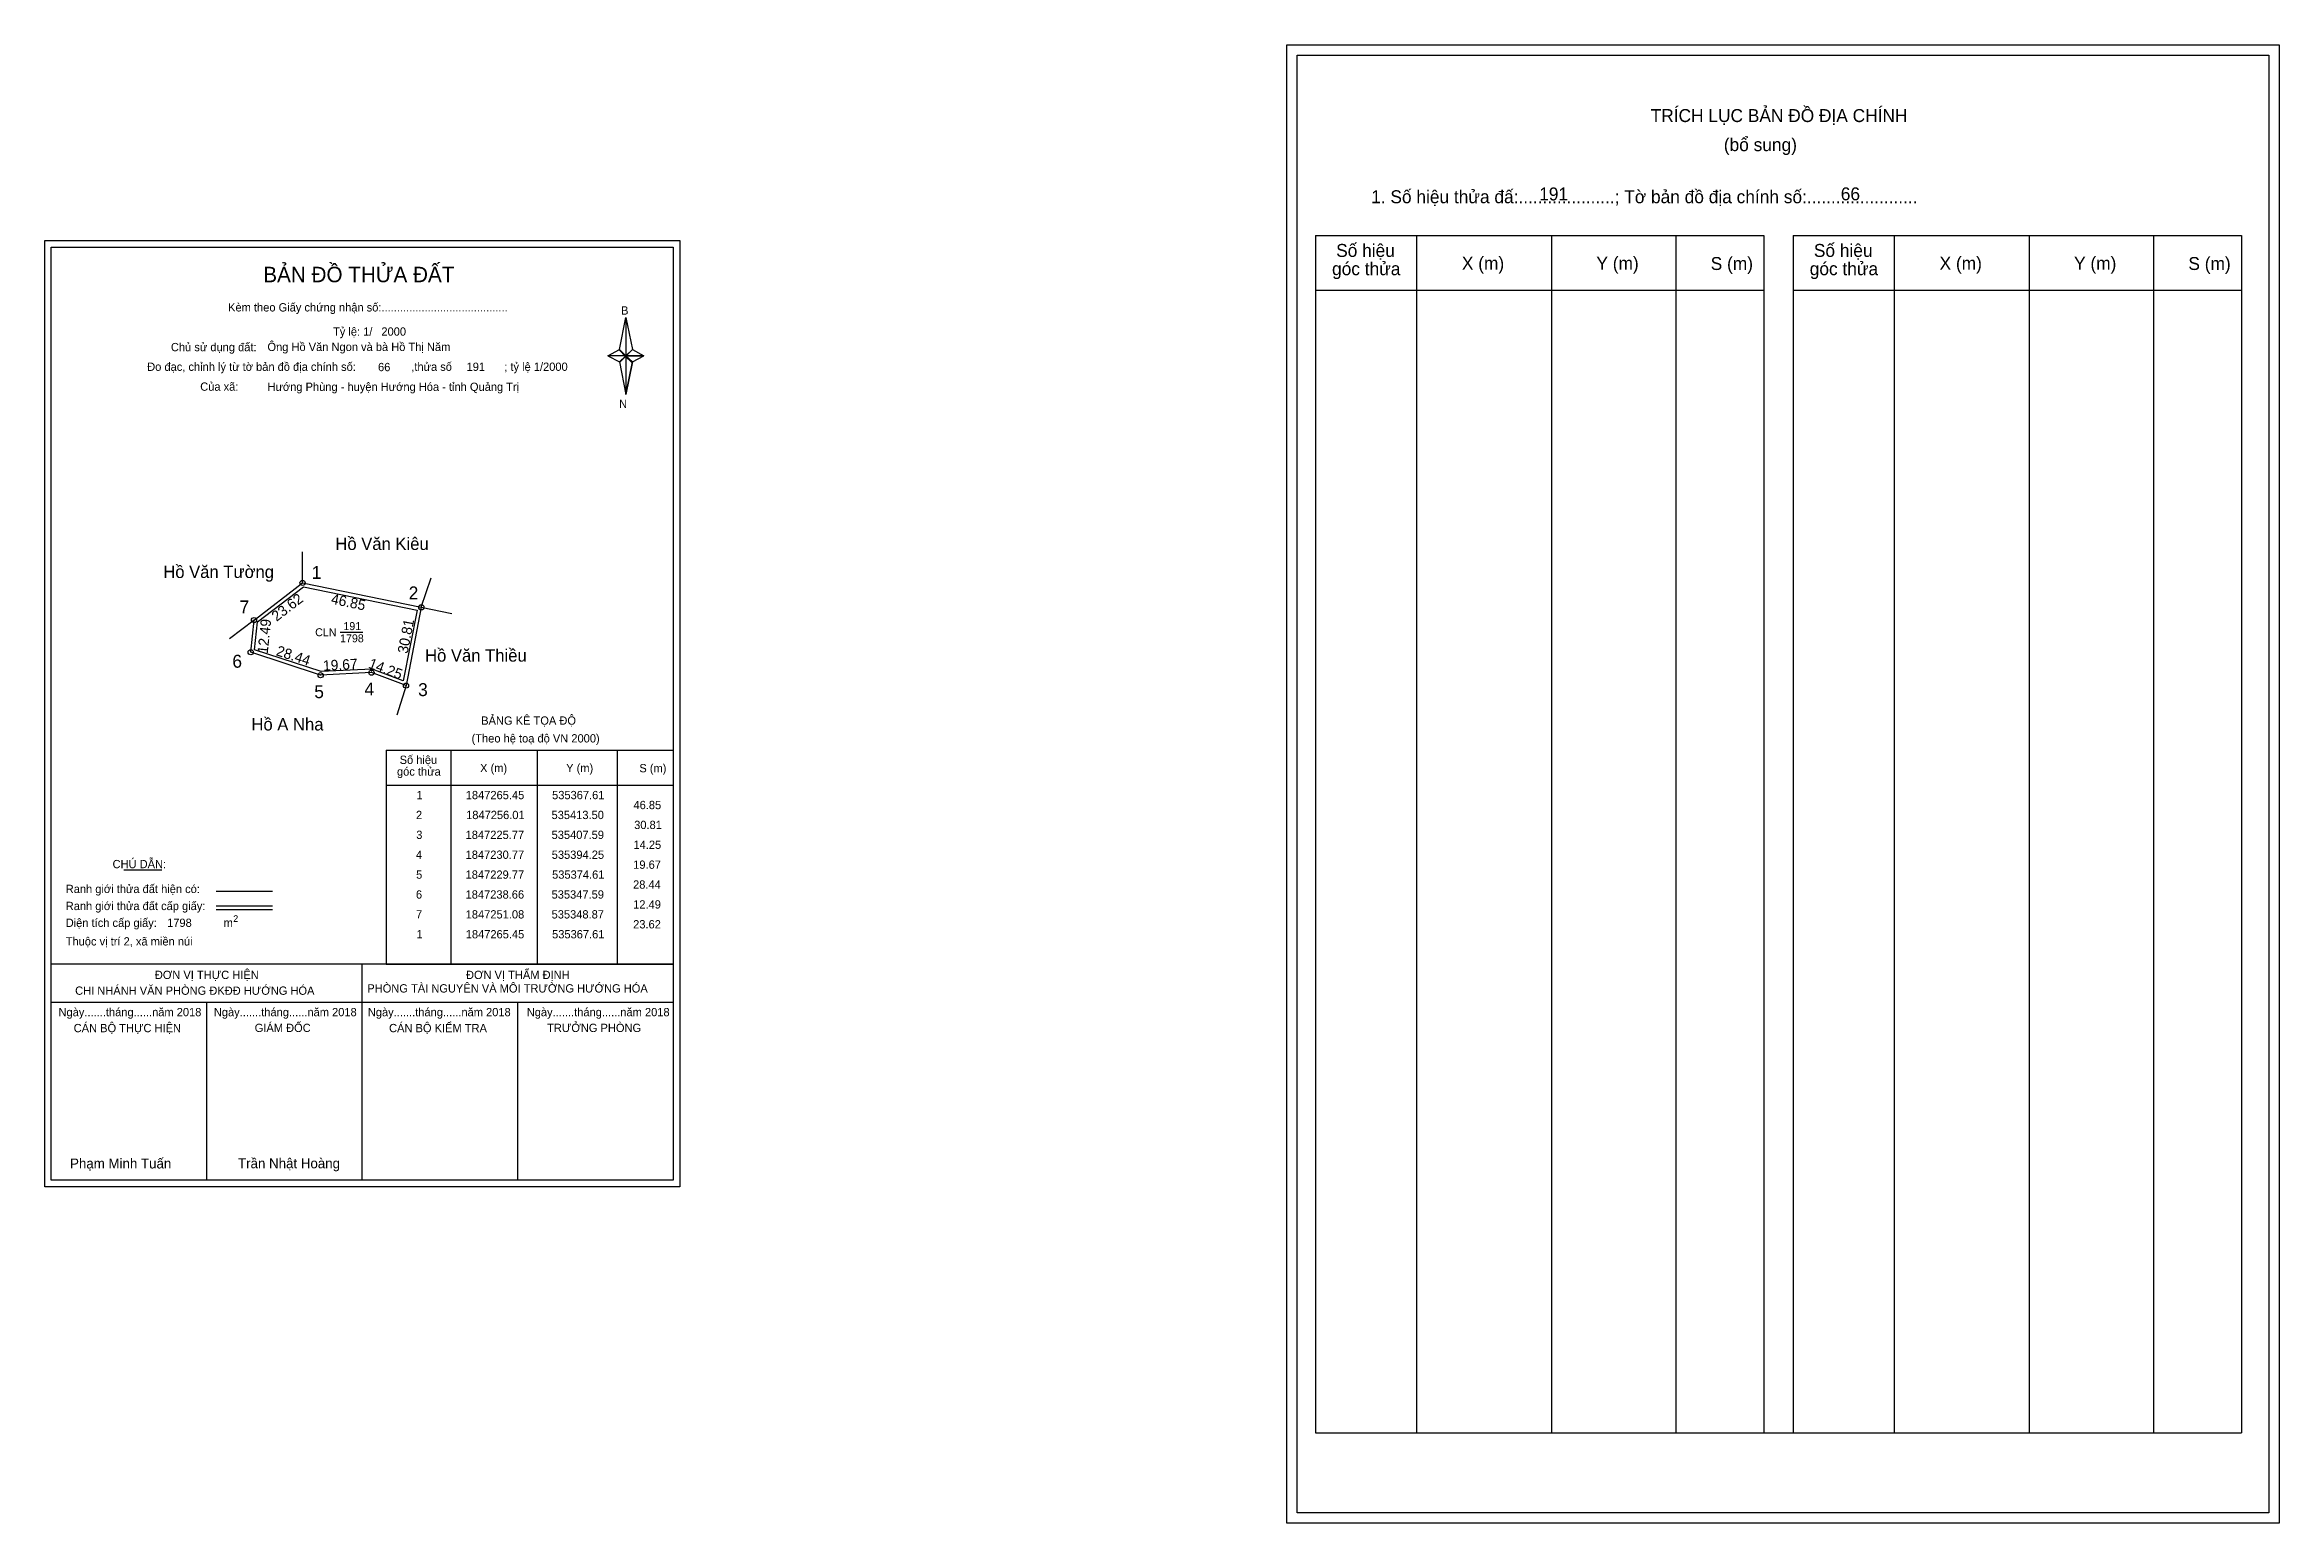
# Model space of a CAD drawing. Extents: x 535268 to 536131, y 1846902 to 1847473.
import ezdxf

# ---------------------------------------------------------------- set-up
doc = ezdxf.new("R2010")
doc.units = 0
for name, color, linetype in [('Level 1', 7, 'Continuous'), ('Level 10', 7, 'Continuous'), ('Level 11', 7, 'Continuous'), ('Level 13', 7, 'Continuous'), ('Level 27', 7, 'Continuous'), ('Level 3', 7, 'Continuous'), ('Level 49', 7, 'Continuous'), ('Level 53', 7, 'Continuous'), ('Level 55', 7, 'Continuous'), ('Level 6', 7, 'Continuous'), ('Level 60', 7, 'Continuous'), ('Level 63', 7, 'Continuous'), ('Level 9', 7, 'Continuous')]:
    doc.layers.add(name, color=color, linetype=linetype)

msp = doc.modelspace()

# ---------------------------------------------------------------- linework, layer by layer
at = {"layer": 'Level 1'}
for p, q in [((535751.78, 1847469.34), (535751.78, 1847469.34)), ((535758.85, 1847399.63), (535932.05, 1847399.63)), ((535798.03, 1846937.1), (535798.03, 1847399.63)), ((535850.17, 1846937.1), (535850.17, 1847399.63)), ((535898.12, 1847399.63), (535898.12, 1846937.1)), ((535932.05, 1847399.63), (535932.05, 1846937.1)), ((535943.36, 1847399.63), (536116.57, 1847399.63)), ((535982.54, 1846937.1), (535982.54, 1847399.63)), ((536034.69, 1846937.1), (536034.69, 1847399.63)), ((536082.63, 1847399.63), (536082.63, 1846937.1)), ((536116.57, 1847399.63), (536116.57, 1846937.1)), ((535270.58, 1847395.14), (535270.58, 1847395.14)), ((535758.85, 1847378.57), (535932.05, 1847378.57)), ((535943.36, 1847378.57), (536116.57, 1847378.57)), ((535490, 1847355.61), (535492.52, 1847367.95)), ((535492.52, 1847367.95), (535492.52, 1847353.2)), ((535492.52, 1847367.95), (535495.04, 1847355.61)), ((535485.59, 1847353.2), (535490, 1847355.61)), ((535490, 1847355.61), (535492.52, 1847353.2)), ((535492.33, 1847352.92), (535490, 1847355.33)), ((535494.85, 1847355.33), (535492.33, 1847352.92)), ((535492.33, 1847352.92), (535494.85, 1847355.33)), ((535495.04, 1847355.61), (535492.52, 1847353.2)), ((535492.52, 1847353.2), (535490, 1847350.84)), ((535492.33, 1847352.92), (535490, 1847350.56)), ((535490, 1847350.56), (535492.33, 1847352.92)), ((535490, 1847350.84), (535492.52, 1847338.22)), ((535494.85, 1847350.56), (535492.33, 1847352.92)), ((535492.52, 1847353.2), (535492.52, 1847338.22)), ((535492.52, 1847353.2), (535499.44, 1847353.2)), ((535492.52, 1847353.2), (535495.04, 1847350.84)), ((535495.04, 1847350.84), (535492.52, 1847338.22)), ((535495.04, 1847350.84), (535499.44, 1847353.2)), ((535399.98, 1847200.8), (535510.83, 1847200.8)), ((535425.05, 1847118.21), (535425.05, 1847200.8)), ((535458.43, 1847118.21), (535458.43, 1847200.8)), ((535489.11, 1847200.8), (535489.11, 1847118.21)), ((535399.98, 1847187.33), (535510.83, 1847187.33)), ((535298.63, 1847154.58), (535313.23, 1847154.58)), ((535334.3, 1847146.39), (535356.07, 1847146.39)), ((535334.3, 1847140.69), (535356.07, 1847140.69)), ((535334.3, 1847139.29), (535356.07, 1847139.29)), ((535407.32, 1847118.21), (535270.57, 1847118.21)), ((535510.83, 1847118.21), (535376.63, 1847118.21)), ((535390.7, 1847034.72), (535390.7, 1847118.21)), ((535399.98, 1847118.21), (535510.83, 1847118.21)), ((535510.83, 1847103.42), (535270.57, 1847103.42)), ((535330.64, 1847034.72), (535330.64, 1847103.42)), ((535450.77, 1847034.72), (535450.77, 1847103.42)), ((535510.83, 1847034.72), (535510.83, 1847034.72)), ((535758.85, 1846937.1), (536116.57, 1846937.1)), ((536127.18, 1846906.19), (536127.18, 1846906.19))]:
    msp.add_line(p, q, dxfattribs=at)
for points in [[(535490, 1847355.61), (535492.52, 1847367.95), (535492.52, 1847353.2)], [(535492.52, 1847353.2), (535495.04, 1847355.61), (535499.44, 1847353.2)], [(535485.59, 1847353.2), (535490, 1847350.84), (535492.52, 1847353.2)], [(535492.52, 1847353.2), (535492.52, 1847338.22), (535495.04, 1847350.84)]]:
    msp.add_lwpolyline(points, close=True, dxfattribs=at)
at = {"layer": 'Level 10'}
for p, q in [((535413.5, 1847256.01), (535407.59, 1847225.77)), ((535374.61, 1847229.77), (535347.59, 1847238.66))]:
    msp.add_line(p, q, dxfattribs=at)
for points in [[(535367.61, 1847265.45), (535413.5, 1847256.01), (535407.59, 1847225.77), (535394.25, 1847230.77), (535374.61, 1847229.77), (535347.59, 1847238.66), (535348.87, 1847251.08)], [(535367.95, 1847263.95), (535411.86, 1847254.92), (535406.53, 1847227.66), (535394.47, 1847232.18), (535374.8, 1847231.18), (535349.1, 1847239.64), (535350.2, 1847250.34)]]:
    msp.add_lwpolyline(points, close=True, dxfattribs=at)
at = {"layer": 'Level 11'}
for centre in [(535367.61, 1847265.45), (535367.61, 1847265.45), (535348.87, 1847251.08), (535413.5, 1847256.01), (535347.59, 1847238.66), (535374.61, 1847229.77), (535394.25, 1847230.77), (535407.59, 1847225.77)]:
    msp.add_circle(centre, 1, dxfattribs=at)
at = {"layer": 'Level 27'}
for p, q in [((535367.61, 1847265.45), (535367.65, 1847277.45)), ((535413.5, 1847256.01), (535417.34, 1847267.38)), ((535413.5, 1847256.01), (535425.25, 1847253.59)), ((535348.87, 1847251.08), (535339.35, 1847243.78)), ((535407.59, 1847225.77), (535404.04, 1847214.31))]:
    msp.add_line(p, q, dxfattribs=at)
at = {"layer": 'Level 3'}
for p, q in [((535758.85, 1847399.63), (535758.85, 1846937.1)), ((535943.36, 1847399.63), (535943.36, 1846937.1)), ((535399.98, 1847200.8), (535399.98, 1847118.21))]:
    msp.add_line(p, q, dxfattribs=at)
at = {"layer": 'Level 63'}
for points in [[(535747.79, 1847473.34), (536131.19, 1847473.34), (536131.19, 1846902.19), (535747.79, 1846902.19)], [(535751.79, 1847469.34), (536127.19, 1847469.34), (536127.19, 1846906.19), (535751.79, 1846906.19)], [(535268.01, 1847397.7), (535513.39, 1847397.7), (535513.39, 1847032.16), (535268.01, 1847032.16)], [(535270.57, 1847395.14), (535510.83, 1847395.14), (535510.83, 1847034.72), (535270.57, 1847034.72)]]:
    msp.add_lwpolyline(points, close=True, dxfattribs=at)
at = {"layer": 'Level 9'}
msp.add_line((535382.11, 1847246.39), (535390.94, 1847246.39), dxfattribs=at)

# ---------------------------------------------------------------- texts
at = {"layer": 'Level 1'}
for s, height, p in [('TRÍCH LỤC BẢN ĐỒ ĐỊA CHÍNH', 5, (535888.37, 1847443.46)), ('(bổ sung)', 5, (535916.62, 1847432.22)), ('1. Số hiệu thửa đấ:....................; Tờ bản đồ địa chính số:.......................', 5, (535780.4, 1847412.1)), ('góc thửa', 5, (535765.29, 1847384.3)), ('Số hiệu', 5, (535766.88, 1847391.36)), ('X (m)', 5, (535815.44, 1847386.41)), ('Y (m)', 5, (535867.4, 1847386.41)), ('S (m)', 5, (535911.55, 1847386.31)), ('góc thửa', 5, (535949.81, 1847384.3)), ('Số hiệu', 5, (535951.4, 1847391.36)), ('X (m)', 5, (535999.96, 1847386.41)), ('Y (m)', 5, (536051.91, 1847386.41)), ('S (m)', 5, (536096.07, 1847386.31)), ('BẢN ĐỒ THỬA ĐẤT', 5.972, (535352.45, 1847381.58)), ('Kèm theo Giấy chứng nhận số:.........................................', 3.2, (535338.86, 1847370.28)), ('B', 3.2, (535490.65, 1847369.07)), ('Chủ sử dụng đất:', 3.2, (535316.77, 1847354.93)), ('Đo đạc, chỉnh lý từ tờ bản đồ địa chính số:                  ,thửa số                 ; tỷ lệ 1/2000', 3.2, (535307.61, 1847347.34)), ('Của xã:', 3.2, (535328.09, 1847339.66)), ('N', 3.2, (535489.88, 1847333.02)), ('BẢNG KÊ TỌA ĐỘ', 3.2, (535436.63, 1847210.66)), ('(Theo hệ toạ độ VN 2000)', 3.2, (535432.91, 1847203.8)), ('góc thửa', 3.2, (535404.1, 1847190.99)), ('Số hiệu', 3.2, (535405.12, 1847195.51)), ('X (m)', 3.2, (535436.2, 1847192.34)), ('Y (m)', 3.2, (535469.45, 1847192.34)), ('S (m)', 3.2, (535497.71, 1847192.28)), ('CHÚ DẪN:', 3.2, (535294.23, 1847155.23)), ('Ranh giới thửa đất hiện có:', 3.2, (535276.14, 1847145.63)), ('Ranh giới thửa đất cấp giấy:', 3.2, (535276.14, 1847139.05)), ('Diện tích cấp giấy:', 3.2, (535276.14, 1847132.55)), ('m', 3.2, (535337.14, 1847132.58)), ('2', 2.56, (535340.85, 1847134.51)), ('Thuộc vị trí 2, xã miền núi', 3.2, (535276.14, 1847125.38)), ('ĐƠN VỊ THỰC HIỆN', 3.2, (535310.56, 1847112.43)), ('ĐƠN VỊ THẨM ĐỊNH', 3.2, (535430.75, 1847112.43)), ('CHI NHÁNH VĂN PHÒNG ĐKĐĐ HƯỚNG HÓA', 3.2, (535279.78, 1847106.34)), ('PHÒNG TÀI NGUYÊN VÀ MÔI TRƯỜNG HƯỚNG HÓA', 3.2, (535392.64, 1847107.22)), ('Ngày.......tháng......năm 2018', 3.2, (535273.35, 1847098.05)), ('CÁN BỘ THỰC HIỆN', 3.2, (535279.21, 1847091.88)), ('Ngày.......tháng......năm 2018', 3.2, (535333.35, 1847098.05)), ('GIÁM ĐỐC', 3.2, (535349.14, 1847091.96)), ('Ngày.......tháng......năm 2018', 3.2, (535392.83, 1847098.05)), ('CÁN BỘ KIỂM TRA', 3.2, (535401.04, 1847091.88)), ('Ngày.......tháng......năm 2018', 3.2, (535454.22, 1847098.05)), ('TRƯỞNG PHÒNG', 3.2, (535462.08, 1847091.96)), ('Phạm Minh Tuấn', 3.84, (535277.82, 1847039.26)), ('Trần Nhật Hoàng', 3.84, (535342.7, 1847039.32))]:
    msp.add_text(s, height=height, dxfattribs=at).set_placement(p)
at = {"layer": 'Level 11'}
msp.add_text('Tỷ lệ: 1/', height=3.2, dxfattribs=at).set_placement((535379.39, 1847360.92))
at = {"layer": 'Level 13'}
for s, p in [('CLN', (535372.5, 1847244.85)), ('1798', (535382.12, 1847242.5)), ('191', (535383.4, 1847247.21))]:
    msp.add_text(s, height=3.072, dxfattribs=at).set_placement(p)
at = {"layer": 'Level 49'}
for s, rotation, p in [('23.62', 37.48131, (535357.6, 1847250.38)), ('46.85', 348.37588, (535378.37, 1847257.45)), ('12.49', 84.11589, (535354.15, 1847237.97)), ('30.81', 78.9417, (535408.19, 1847237.9)), ('28.44', 341.78799, (535357.12, 1847237.56)), ('19.67', 2.91478, (535375.61, 1847231.5)), ('14.25', 339.45337, (535392.76, 1847232.74))]:
    msp.add_text(s, height=4, rotation=rotation, dxfattribs=at).set_placement(p)
at = {"layer": 'Level 53'}
for s, p in [('1', (535411.62, 1847181.89)), ('1847265.45', (535430.66, 1847181.89)), ('535367.61', (535464.01, 1847181.89)), ('2', (535411.43, 1847174.21)), ('1847256.01', (535430.8, 1847174.21)), ('535413.50', (535463.8, 1847174.21)), ('46.85', (535495.44, 1847178.05)), ('3', (535411.53, 1847166.53)), ('1847225.77', (535430.61, 1847166.53)), ('535407.59', (535463.82, 1847166.53)), ('14.25', (535495.44, 1847162.69)), ('30.81', (535495.71, 1847170.37)), ('4', (535411.42, 1847158.85)), ('1847230.77', (535430.61, 1847158.85)), ('535394.25', (535463.87, 1847158.85)), ('19.67', (535495.34, 1847155.01)), ('5', (535411.49, 1847151.17)), ('1847229.77', (535430.61, 1847151.17)), ('535374.61', (535464.01, 1847151.17)), ('28.44', (535495.29, 1847147.33)), ('6', (535411.42, 1847143.49)), ('1847238.66', (535430.6, 1847143.49)), ('535347.59', (535463.82, 1847143.49)), ('12.49', (535495.33, 1847139.65)), ('7', (535411.44, 1847135.81)), ('1', (535411.62, 1847128.13)), ('1847251.08', (535430.64, 1847135.81)), ('1847265.45', (535430.66, 1847128.13)), ('535348.87', (535463.82, 1847135.81)), ('535367.61', (535464.01, 1847128.13)), ('23.62', (535495.32, 1847131.97))]:
    msp.add_text(s, height=3.2, dxfattribs=at).set_placement(p)
at = {"layer": 'Level 55'}
for s, height, p in [('1', 0.8, (535367.39, 1847265.45)), ('0', 0.22, (535367.53, 1847265.23)), ('0', 0.22, (535367.53, 1847265.23)), ('0', 0.22, (535367.53, 1847265.23)), ('0', 0.22, (535367.53, 1847265.23)), ('7', 0.8, (535348.6, 1847251.08)), ('2', 0.8, (535413.23, 1847256.01)), ('192', 0.22, (535413.26, 1847255.79)), ('0', 0.22, (535413.42, 1847255.79)), ('0', 0.22, (535413.42, 1847255.79)), ('0', 0.22, (535348.79, 1847250.86)), ('0', 0.22, (535348.79, 1847250.86)), ('0', 0.22, (535348.79, 1847250.86)), ('6', 0.8, (535347.32, 1847238.66)), ('0', 0.22, (535347.51, 1847238.44)), ('5', 0.8, (535374.35, 1847229.77)), ('0', 0.22, (535374.53, 1847229.55)), ('4', 0.8, (535393.97, 1847230.77)), ('0', 0.22, (535394.17, 1847230.55)), ('3', 0.8, (535407.34, 1847225.77)), ('192', 0.22, (535407.35, 1847225.55)), ('0', 0.22, (535407.51, 1847225.55))]:
    msp.add_text(s, height=height, dxfattribs=at).set_placement(p)
at = {"layer": 'Level 6'}
for s, height, p in [('191', 5, (535845.3, 1847413.18)), ('66', 5, (535961.79, 1847413.22)), ('2000', 3.2, (535398.07, 1847360.94)), ('Ông Hồ Văn Ngon và bà Hồ Thị Năm', 3.2, (535354.06, 1847355.01)), ('66', 3.2, (535396.78, 1847347.22)), ('191', 3.2, (535430.97, 1847347.32)), ('Hướng Phùng - huyện Hướng Hóa - tỉnh Quảng Trị', 3.2, (535354.08, 1847339.6)), ('1798', 3.2, (535315.3, 1847132.56))]:
    msp.add_text(s, height=height, dxfattribs=at).set_placement(p)
at = {"layer": 'Level 60'}
for s, p in [('Hồ Văn Kiêu', (535380.3, 1847278.16)), ('Hồ Văn Tường', (535313.82, 1847267.34)), ('Hồ Văn Thiều', (535414.95, 1847235.03)), ('Hồ A Nha', (535347.88, 1847208.44))]:
    msp.add_text(s, height=4.8, dxfattribs=at).set_placement(p)
at = {"layer": 'Level 9'}
for s, p in [('1', (535371.18, 1847266.99)), ('2', (535408.62, 1847259.06)), ('7', (535343.29, 1847253.66)), ('6', (535340.51, 1847232.68)), ('5', (535372.15, 1847220.93)), ('4', (535391.55, 1847221.95)), ('3', (535412.26, 1847221.71))]:
    msp.add_text(s, height=5, dxfattribs=at).set_placement(p)

doc.saveas('drawing.dxf')
